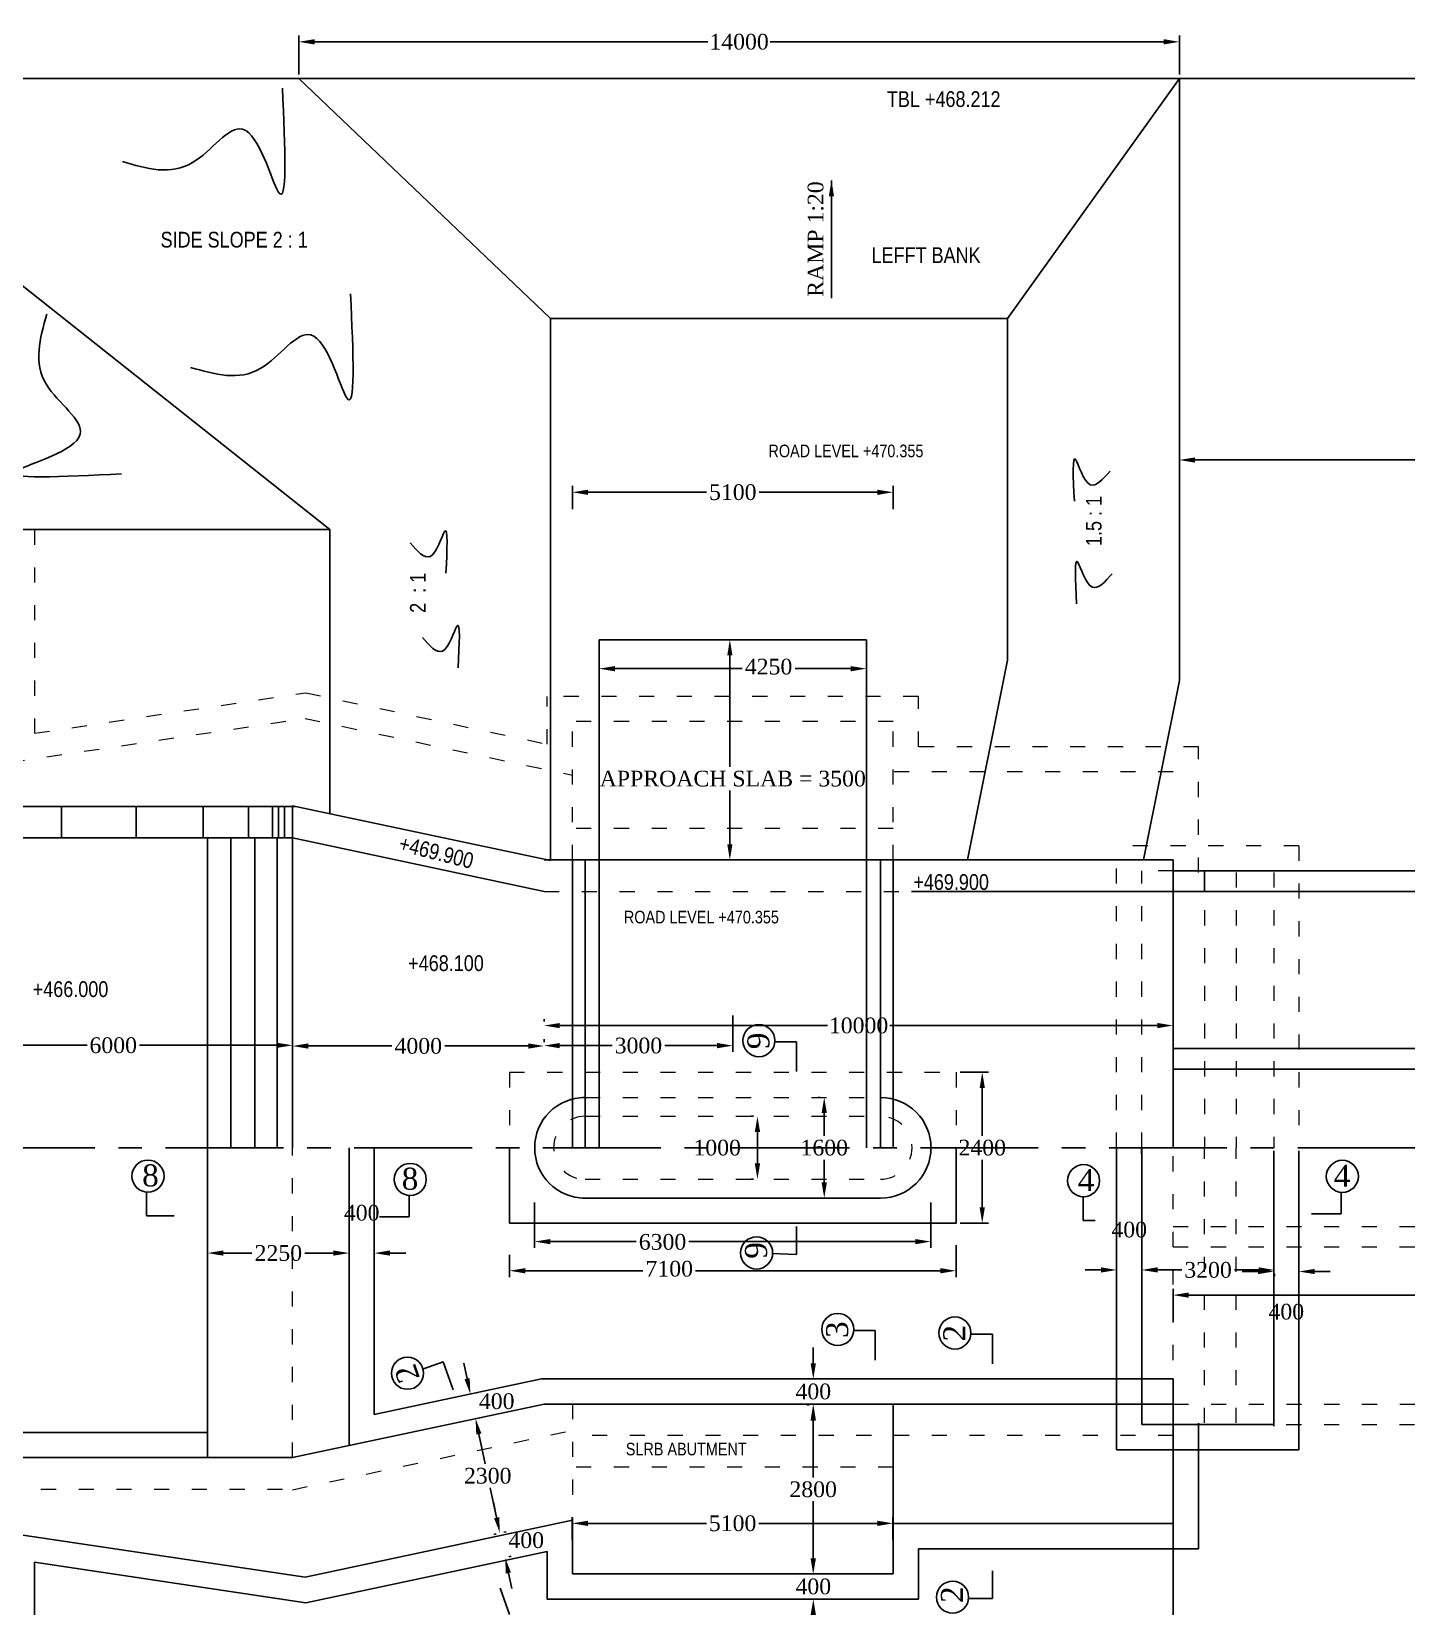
# Model space of a CAD drawing. Header units: millimetres. Extents: x 80 to 6605, y 46 to 2491.
# Drawn here: x 5566 to 5784.6, y 901.5 to 1151.9 of the extents above; entities that cross this region are included whole.
import ezdxf
from ezdxf.enums import TextEntityAlignment as Align

# ---------------------------------------------------------------- set-up
doc = ezdxf.new("R2010")
doc.units = ezdxf.units.MM
doc.linetypes.add('ACAD_ISO03W100', pattern=[30, 12, -18])
doc.linetypes.add('CENTER', pattern=[2, 1.25, -0.25, 0.25, -0.25])
doc.layers.add('TEXT_GENERAL', color=4, linetype='Continuous')
doc.styles.add('ABADI', font='')
doc.styles.add('ARIAL NARROW', font='ARIALN.TTF')
doc.styles.get("Standard").update_dxf_attribs({"font": 'times.ttf', "height": 2.5})
doc.styles.add('TNR_2.5', font='times.ttf', dxfattribs={"height": 2.5})
doc.styles.get('ABADI').set_extended_font_data('Abadi MT Condensed Light')
doc.dimstyles.new('ISO-25', dxfattribs={"dimtxt": 2.5, "dimasz": 2.5, "dimexe": 1.25, "dimexo": 0.625, "dimtad": 1, "dimlfac": 25, "dimtxsty": 'Standard', "dimcen": 2.5, "dimadec": 0, "dimazin": 0, "dimtfac": 1, "dimtmove": 0, "dimatfit": 3, "dimfxl": 1, "dimarcsym": 0})
doc.dimstyles.get("Standard").update_dxf_attribs({"dimtxt": 0.18, "dimasz": 0.18, "dimexe": 0.18, "dimexo": 0.0625, "dimgap": 0.09, "dimtad": 0, "dimtih": 1, "dimtoh": 1, "dimdec": 4, "dimzin": 0, "dimdsep": 46, "dimtxsty": 'Standard', "dimcen": 0.09, "dimadec": 0, "dimazin": 0, "dimtfac": 1, "dimtdec": 4, "dimtofl": 0, "dimtmove": 0, "dimatfit": 3, "dimfxl": 1, "dimtolj": 1, "dimtzin": 0, "dimarcsym": 0})
doc.dimstyles.new('STYLE_ESH', dxfattribs={"dimtxt": 2.5, "dimasz": 2.5, "dimexe": 1, "dimexo": 0.625, "dimtad": 0, "dimtih": 1, "dimtoh": 1, "dimdec": 0, "dimlfac": 100, "dimzin": 9, "dimdsep": 46, "dimtxsty": 'TNR_2.5', "dimcen": 2.5, "dimadec": 0, "dimazin": 2, "dimtfac": 1, "dimtdec": 0, "dimtofl": 0, "dimtmove": 2, "dimatfit": 3, "dimfxl": 1, "dimarcsym": 0})

# ---------------------------------------------------------------- blocks, each defined once
blk = doc.blocks.new('*D111')
at = {"color": 0, "lineweight": -2, "transparency": 16777216}
for p, q in [((5748.48, 1079.53), (5748.48, 1084.76)), ((5832.48, 1079.53), (5832.48, 1084.76)), ((5750.98, 1083.76), (5786.35, 1083.76)), ((5829.98, 1083.76), (5794.62, 1083.76))]:
    blk.add_line(p, q, dxfattribs=at)
at = {"color": 0, "transparency": 16777216}
for points in [[(5750.98, 1084.17), (5750.98, 1083.34), (5748.48, 1083.76)], [(5829.98, 1084.17), (5829.98, 1083.34), (5832.48, 1083.76)]]:
    blk.add_solid(points, dxfattribs=at)
at = {"layer": 'Defpoints', "color": 0, "transparency": 16777216}
for p in [(5748.48, 1083.76), (5748.48, 1078.91), (5832.48, 1078.91)]:
    blk.add_point(p, dxfattribs=at)
at = {"color": 0, "transparency": 16777216, "insert": (5790.48, 1083.76), "char_height": 2.5, "attachment_point": 5, "style": 'TNR_2.5'}
blk.add_mtext('8400', dxfattribs=at)
blk = doc.blocks.new('*D113')
at = {"color": 0, "lineweight": -2, "transparency": 16777216}
for p, q in [((5651.98, 1075.96), (5651.98, 1079.63)), ((5702.98, 1075.96), (5702.98, 1079.63)), ((5654.48, 1078.63), (5673.32, 1078.63)), ((5700.48, 1078.63), (5681.65, 1078.63))]:
    blk.add_line(p, q, dxfattribs=at)
at = {"color": 0, "transparency": 16777216}
for points in [[(5654.48, 1079.04), (5654.48, 1078.21), (5651.98, 1078.63)], [(5700.48, 1079.04), (5700.48, 1078.21), (5702.98, 1078.63)]]:
    blk.add_solid(points, dxfattribs=at)
at = {"layer": 'Defpoints', "color": 0, "transparency": 16777216}
for p in [(5702.98, 1078.63), (5651.98, 1075.33), (5702.98, 1075.33)]:
    blk.add_point(p, dxfattribs=at)
at = {"color": 0, "transparency": 16777216, "insert": (5677.48, 1078.63), "char_height": 2.5, "attachment_point": 5, "style": 'TNR_2.5'}
blk.add_mtext('5100', dxfattribs=at)
blk = doc.blocks.new('*D115')
at = {"color": 0, "lineweight": -2, "transparency": 16777216}
for p, q in [((5674.47, 1055.19), (5678.01, 1055.19)), ((5677.01, 1052.69), (5677.01, 1035)), ((5677.01, 1022.69), (5677.01, 1031.2)), ((5674.47, 1020.19), (5678.01, 1020.19))]:
    blk.add_line(p, q, dxfattribs=at)
at = {"color": 0, "transparency": 16777216}
for points in [[(5676.6, 1052.69), (5677.43, 1052.69), (5677.01, 1055.19)], [(5676.6, 1022.69), (5677.43, 1022.69), (5677.01, 1020.19)]]:
    blk.add_solid(points, dxfattribs=at)
at = {"layer": 'Defpoints', "color": 0, "transparency": 16777216}
for p in [(5673.85, 1055.19), (5677.01, 1055.19), (5673.85, 1020.19)]:
    blk.add_point(p, dxfattribs=at)
at = {"color": 0, "transparency": 16777216, "insert": (5677.48, 1033.1), "char_height": 2.5, "attachment_point": 5, "style": 'TNR_2.5'}
blk.add_mtext('APPROACH SLAB = 3500', dxfattribs=at)
blk = doc.blocks.new('*D118')
at = {"color": 0, "lineweight": -2, "transparency": 16777216}
for p, q in [((5656.23, 1046.21), (5656.23, 1051.59)), ((5698.73, 1046.21), (5698.73, 1051.59)), ((5658.73, 1050.59), (5678.95, 1050.59)), ((5696.23, 1050.59), (5687.39, 1050.59))]:
    blk.add_line(p, q, dxfattribs=at)
at = {"color": 0, "transparency": 16777216}
for points in [[(5658.73, 1051), (5658.73, 1050.17), (5656.23, 1050.59)], [(5696.23, 1051), (5696.23, 1050.17), (5698.73, 1050.59)]]:
    blk.add_solid(points, dxfattribs=at)
at = {"layer": 'Defpoints', "color": 0, "transparency": 16777216}
for p in [(5698.73, 1050.59), (5656.23, 1045.59), (5698.73, 1045.59)]:
    blk.add_point(p, dxfattribs=at)
at = {"color": 0, "transparency": 16777216, "insert": (5683.17, 1050.9), "char_height": 2.5, "attachment_point": 5, "style": 'TNR_2.5'}
blk.add_mtext('4250', dxfattribs=at)
blk = doc.blocks.new('*D133')
at = {"color": 0, "lineweight": -2, "transparency": 16777216}
for p, q in [((5651.95, 912.06), (5651.95, 915.73)), ((5654.45, 914.73), (5673.28, 914.73)), ((5700.45, 914.73), (5681.61, 914.73)), ((5702.95, 912.06), (5702.95, 915.73))]:
    blk.add_line(p, q, dxfattribs=at)
at = {"color": 0, "transparency": 16777216}
for points in [[(5654.45, 915.15), (5654.45, 914.31), (5651.95, 914.73)], [(5700.45, 915.15), (5700.45, 914.31), (5702.95, 914.73)]]:
    blk.add_solid(points, dxfattribs=at)
at = {"layer": 'Defpoints', "color": 0, "transparency": 16777216}
for p in [(5702.95, 914.73), (5651.95, 911.44), (5702.95, 911.44)]:
    blk.add_point(p, dxfattribs=at)
at = {"color": 0, "transparency": 16777216, "insert": (5677.45, 914.73), "char_height": 2.5, "attachment_point": 5, "style": 'TNR_2.5'}
blk.add_mtext('5100', dxfattribs=at)
blk = doc.blocks.new('*D150')
at = {"color": 0, "lineweight": -2, "transparency": 16777216}
for p, q in [((5647.48, 994.48), (5647.48, 994.86)), ((5747.48, 994.48), (5747.48, 994.86)), ((5649.98, 993.86), (5692.53, 993.86)), ((5744.98, 993.86), (5702.44, 993.86))]:
    blk.add_line(p, q, dxfattribs=at)
at = {"color": 0, "transparency": 16777216}
for points in [[(5649.98, 994.27), (5649.98, 993.44), (5647.48, 993.86)], [(5744.98, 994.27), (5744.98, 993.44), (5747.48, 993.86)]]:
    blk.add_solid(points, dxfattribs=at)
at = {"layer": 'Defpoints', "color": 0, "transparency": 16777216}
for p in [(5647.48, 993.86), (5747.48, 993.86), (5747.48, 993.86)]:
    blk.add_point(p, dxfattribs=at)
at = {"color": 0, "transparency": 16777216, "insert": (5697.48, 993.86), "char_height": 2.5, "attachment_point": 5, "style": 'TNR_2.5'}
blk.add_mtext('10000', dxfattribs=at)
blk = doc.blocks.new('*D151')
at = {"color": 0, "lineweight": -2, "transparency": 16777216}
for p, q in [((5677.48, 995.45), (5677.48, 989.67)), ((5647.48, 991.3), (5647.48, 991.67)), ((5649.98, 990.67), (5658.31, 990.67)), ((5674.98, 990.67), (5666.66, 990.67))]:
    blk.add_line(p, q, dxfattribs=at)
at = {"color": 0, "transparency": 16777216}
for points in [[(5649.98, 991.09), (5649.98, 990.25), (5647.48, 990.67)], [(5674.98, 991.09), (5674.98, 990.25), (5677.48, 990.67)]]:
    blk.add_solid(points, dxfattribs=at)
at = {"layer": 'Defpoints', "color": 0, "transparency": 16777216}
for p in [(5677.48, 996.08), (5647.48, 990.67), (5677.48, 990.67)]:
    blk.add_point(p, dxfattribs=at)
at = {"color": 0, "transparency": 16777216, "insert": (5662.48, 990.67), "char_height": 2.5, "attachment_point": 5, "style": 'TNR_2.5'}
blk.add_mtext('3000', dxfattribs=at)
blk = doc.blocks.new('*D152')
at = {"color": 0, "lineweight": -2, "transparency": 16777216}
for p, q in [((5747.48, 946.8), (5747.48, 952.01)), ((5882.48, 946.8), (5882.48, 952.01)), ((5749.98, 951.01), (5841.03, 951.01)), ((5879.98, 951.01), (5850.94, 951.01))]:
    blk.add_line(p, q, dxfattribs=at)
at = {"color": 0, "transparency": 16777216}
for points in [[(5749.98, 951.43), (5749.98, 950.59), (5747.48, 951.01)], [(5879.98, 951.43), (5879.98, 950.59), (5882.48, 951.01)]]:
    blk.add_solid(points, dxfattribs=at)
at = {"layer": 'Defpoints', "color": 0, "transparency": 16777216}
for p in [(5882.48, 951.01), (5747.48, 946.18), (5882.48, 946.18)]:
    blk.add_point(p, dxfattribs=at)
at = {"color": 0, "transparency": 16777216, "insert": (5845.98, 951.5), "char_height": 2.5, "attachment_point": 5, "style": 'TNR_2.5'}
blk.add_mtext('13500', dxfattribs=at)
blk = doc.blocks.new('*D154')
at = {"color": 0, "lineweight": -2, "transparency": 16777216}
for p, q in [((5550.48, 988.01), (5550.48, 991.72)), ((5552.98, 990.72), (5574.81, 990.72)), ((5604.98, 990.72), (5583.16, 990.72)), ((5607.48, 990.18), (5607.48, 989.72))]:
    blk.add_line(p, q, dxfattribs=at)
at = {"color": 0, "transparency": 16777216}
for points in [[(5552.98, 991.13), (5552.98, 990.3), (5550.48, 990.72)], [(5604.98, 991.13), (5604.98, 990.3), (5607.48, 990.72)]]:
    blk.add_solid(points, dxfattribs=at)
at = {"layer": 'Defpoints', "color": 0, "transparency": 16777216}
for p in [(5550.48, 990.72), (5607.48, 990.8), (5550.48, 987.39)]:
    blk.add_point(p, dxfattribs=at)
at = {"color": 0, "transparency": 16777216, "insert": (5578.98, 990.72), "char_height": 2.5, "attachment_point": 5, "style": 'TNR_2.5'}
blk.add_mtext('6000', dxfattribs=at)
blk = doc.blocks.new('*D153')
at = {"color": 0, "lineweight": -2, "transparency": 16777216}
for p, q in [((5647.48, 991.23), (5647.48, 991.61)), ((5607.48, 990.18), (5607.48, 989.61)), ((5609.98, 990.61), (5623.26, 990.61)), ((5644.98, 990.61), (5631.71, 990.61))]:
    blk.add_line(p, q, dxfattribs=at)
at = {"color": 0, "transparency": 16777216}
for points in [[(5609.98, 991.02), (5609.98, 990.19), (5607.48, 990.61)], [(5644.98, 991.02), (5644.98, 990.19), (5647.48, 990.61)]]:
    blk.add_solid(points, dxfattribs=at)
at = {"layer": 'Defpoints', "color": 0, "transparency": 16777216}
for p in [(5607.48, 990.8), (5607.48, 990.61), (5647.48, 990.61)]:
    blk.add_point(p, dxfattribs=at)
at = {"color": 0, "transparency": 16777216, "insert": (5627.48, 990.61), "char_height": 2.5, "attachment_point": 5, "style": 'TNR_2.5'}
blk.add_mtext('4000', dxfattribs=at)
blk = doc.blocks.new('*D155')
at = {"color": 0, "lineweight": -2, "transparency": 16777216}
for p, q in [((5608.48, 1145.02), (5608.48, 1151.23)), ((5610.98, 1150.23), (5673.53, 1150.23)), ((5745.98, 1150.23), (5683.44, 1150.23)), ((5748.48, 1145.02), (5748.48, 1151.23))]:
    blk.add_line(p, q, dxfattribs=at)
at = {"color": 0, "transparency": 16777216}
for points in [[(5610.98, 1150.65), (5610.98, 1149.81), (5608.48, 1150.23)], [(5745.98, 1150.65), (5745.98, 1149.81), (5748.48, 1150.23)]]:
    blk.add_solid(points, dxfattribs=at)
at = {"layer": 'Defpoints', "color": 0, "transparency": 16777216}
for p in [(5608.48, 1150.23), (5608.48, 1144.4), (5748.48, 1144.4)]:
    blk.add_point(p, dxfattribs=at)
at = {"color": 0, "transparency": 16777216, "insert": (5678.48, 1150.23), "char_height": 2.5, "attachment_point": 5, "style": 'TNR_2.5'}
blk.add_mtext('14000', dxfattribs=at)
blk = doc.blocks.new('*D156')
at = {"color": 0, "lineweight": -2, "transparency": 16777216}
for p, q in [((5680.78, 979.44), (5680.4, 979.44)), ((5681.4, 976.94), (5681.4, 971.94)), ((5680.78, 969.44), (5680.4, 969.44))]:
    blk.add_line(p, q, dxfattribs=at)
at = {"color": 0, "transparency": 16777216}
for points in [[(5680.98, 976.94), (5681.82, 976.94), (5681.4, 979.44)], [(5680.98, 971.94), (5681.82, 971.94), (5681.4, 969.44)]]:
    blk.add_solid(points, dxfattribs=at)
at = {"layer": 'Defpoints', "color": 0, "transparency": 16777216}
for p in [(5681.4, 979.44), (5681.4, 969.44), (5681.4, 969.44)]:
    blk.add_point(p, dxfattribs=at)
at = {"color": 0, "transparency": 16777216, "insert": (5675, 974.44), "char_height": 2.5, "attachment_point": 5, "style": 'TNR_2.5'}
blk.add_mtext('1000', dxfattribs=at)
blk = doc.blocks.new('*D157')
at = {"color": 0, "lineweight": -2, "transparency": 16777216}
for p, q in [((5691.39, 982.44), (5691.02, 982.44)), ((5692.02, 979.94), (5692.02, 976.33)), ((5692.02, 968.94), (5692.02, 972.54)), ((5691.39, 966.44), (5691.02, 966.44))]:
    blk.add_line(p, q, dxfattribs=at)
at = {"color": 0, "transparency": 16777216}
for points in [[(5691.6, 979.94), (5692.44, 979.94), (5692.02, 982.44)], [(5691.6, 968.94), (5692.44, 968.94), (5692.02, 966.44)]]:
    blk.add_solid(points, dxfattribs=at)
at = {"layer": 'Defpoints', "color": 0, "transparency": 16777216}
for p in [(5692.02, 982.44), (5692.02, 966.44), (5692.02, 966.44)]:
    blk.add_point(p, dxfattribs=at)
at = {"color": 0, "transparency": 16777216, "insert": (5692.02, 974.44), "char_height": 2.5, "attachment_point": 5, "style": 'TNR_2.5'}
blk.add_mtext('1600', dxfattribs=at)
blk = doc.blocks.new('*D158')
at = {"color": 0, "lineweight": -2, "transparency": 16777216}
for p, q in [((5713.61, 986.44), (5718.14, 986.44)), ((5717.14, 983.94), (5717.14, 976.33)), ((5717.14, 964.94), (5717.14, 972.54)), ((5713.61, 962.44), (5718.14, 962.44))]:
    blk.add_line(p, q, dxfattribs=at)
at = {"color": 0, "transparency": 16777216}
for points in [[(5716.73, 983.94), (5717.56, 983.94), (5717.14, 986.44)], [(5716.73, 964.94), (5717.56, 964.94), (5717.14, 962.44)]]:
    blk.add_solid(points, dxfattribs=at)
at = {"layer": 'Defpoints', "color": 0, "transparency": 16777216}
for p in [(5712.98, 986.44), (5712.98, 962.44), (5717.14, 962.44)]:
    blk.add_point(p, dxfattribs=at)
at = {"color": 0, "transparency": 16777216, "insert": (5717.14, 974.44), "char_height": 2.5, "attachment_point": 5, "style": 'TNR_2.5'}
blk.add_mtext('2400', dxfattribs=at)
blk = doc.blocks.new('*D159')
at = {"color": 0, "lineweight": -2, "transparency": 16777216}
for p, q in [((5645.98, 965.72), (5645.98, 958.52)), ((5708.98, 965.72), (5708.98, 958.52)), ((5648.48, 959.52), (5662.14, 959.52)), ((5706.48, 959.52), (5670.48, 959.52))]:
    blk.add_line(p, q, dxfattribs=at)
at = {"color": 0, "transparency": 16777216}
for points in [[(5648.48, 959.93), (5648.48, 959.1), (5645.98, 959.52)], [(5706.48, 959.93), (5706.48, 959.1), (5708.98, 959.52)]]:
    blk.add_solid(points, dxfattribs=at)
at = {"layer": 'Defpoints', "color": 0, "transparency": 16777216}
for p in [(5645.98, 966.35), (5708.98, 966.35), (5708.98, 959.52)]:
    blk.add_point(p, dxfattribs=at)
at = {"color": 0, "transparency": 16777216, "insert": (5666.31, 959.46), "char_height": 2.5, "attachment_point": 5, "style": 'TNR_2.5'}
blk.add_mtext('6300', dxfattribs=at)
blk = doc.blocks.new('*D160')
at = {"color": 0, "lineweight": -2, "transparency": 16777216}
for p, q in [((5712.98, 958.93), (5712.98, 953.88)), ((5641.98, 957.41), (5641.98, 953.88)), ((5644.48, 954.88), (5663.2, 954.88)), ((5710.48, 954.88), (5671.56, 954.88))]:
    blk.add_line(p, q, dxfattribs=at)
at = {"color": 0, "transparency": 16777216}
for points in [[(5644.48, 955.3), (5644.48, 954.47), (5641.98, 954.88)], [(5710.48, 955.3), (5710.48, 954.47), (5712.98, 954.88)]]:
    blk.add_solid(points, dxfattribs=at)
at = {"layer": 'Defpoints', "color": 0, "transparency": 16777216}
for p in [(5712.98, 959.55), (5641.98, 958.03), (5712.98, 954.88)]:
    blk.add_point(p, dxfattribs=at)
at = {"color": 0, "transparency": 16777216, "insert": (5667.38, 955.19), "char_height": 2.5, "attachment_point": 5, "style": 'TNR_2.5'}
blk.add_mtext('7100', dxfattribs=at)
blk = doc.blocks.new('*D164')
at = {"color": 0, "lineweight": -2, "transparency": 16777216}
for p, q in [((5635.24, 937.73), (5634.72, 940.17)), ((5636.37, 935.41), (5636.74, 935.49)), ((5637.2, 931.5), (5637.57, 931.58)), ((5637.11, 928.93), (5637.63, 926.48))]:
    blk.add_line(p, q, dxfattribs=at)
at = {"color": 0, "transparency": 16777216}
for points in [[(5635.65, 937.82), (5634.83, 937.64), (5635.76, 935.28)], [(5637.52, 929.01), (5636.7, 928.84), (5636.59, 931.37)]]:
    blk.add_solid(points, dxfattribs=at)
at = {"layer": 'Defpoints', "color": 0, "transparency": 16777216}
for p in [(5635.76, 935.28), (5636.59, 931.37), (5636.59, 931.37)]:
    blk.add_point(p, dxfattribs=at)
at = {"color": 0, "transparency": 16777216, "insert": (5639.95, 934.13), "char_height": 2.5, "attachment_point": 5, "style": 'TNR_2.5'}
blk.add_mtext('400', dxfattribs=at)
blk = doc.blocks.new('*D165')
at = {"color": 0, "lineweight": -2, "transparency": 16777216}
for p, q in [((5637.2, 931.5), (5637.57, 931.58)), ((5637.11, 928.93), (5638.12, 924.18)), ((5639.93, 915.64), (5638.93, 920.39)), ((5639.84, 913.06), (5639.48, 912.98))]:
    blk.add_line(p, q, dxfattribs=at)
at = {"color": 0, "transparency": 16777216}
for points in [[(5637.52, 929.01), (5636.7, 928.84), (5636.59, 931.37)], [(5640.34, 915.72), (5639.53, 915.55), (5640.45, 913.19)]]:
    blk.add_solid(points, dxfattribs=at)
at = {"layer": 'Defpoints', "color": 0, "transparency": 16777216}
for p in [(5636.59, 931.37), (5640.45, 913.19), (5640.45, 913.19)]:
    blk.add_point(p, dxfattribs=at)
at = {"color": 0, "transparency": 16777216, "insert": (5638.52, 922.28), "char_height": 2.5, "attachment_point": 5, "style": 'TNR_2.5'}
blk.add_mtext('2300', dxfattribs=at)
blk = doc.blocks.new('*D166')
at = {"color": 0, "lineweight": -2, "transparency": 16777216}
for p, q in [((5639.93, 915.64), (5639.42, 918.08)), ((5641.07, 913.32), (5641.43, 913.4)), ((5641.9, 909.41), (5642.26, 909.49)), ((5641.81, 906.83), (5642.33, 904.39))]:
    blk.add_line(p, q, dxfattribs=at)
at = {"color": 0, "transparency": 16777216}
for points in [[(5640.34, 915.72), (5639.53, 915.55), (5640.45, 913.19)], [(5642.21, 906.92), (5641.4, 906.75), (5641.29, 909.28)]]:
    blk.add_solid(points, dxfattribs=at)
at = {"layer": 'Defpoints', "color": 0, "transparency": 16777216}
for p in [(5640.45, 913.19), (5641.29, 909.28), (5641.29, 909.28)]:
    blk.add_point(p, dxfattribs=at)
at = {"color": 0, "transparency": 16777216, "insert": (5644.64, 912.04), "char_height": 2.5, "attachment_point": 5, "style": 'TNR_2.5'}
blk.add_mtext('400', dxfattribs=at)
blk = doc.blocks.new('*D167')
at = {"color": 0, "lineweight": -2, "transparency": 16777216}
for p, q in [((5690.28, 940.18), (5690.28, 942.68)), ((5689.65, 937.68), (5689.28, 937.68)), ((5689.65, 933.68), (5689.28, 933.68)), ((5690.28, 931.18), (5690.28, 928.68))]:
    blk.add_line(p, q, dxfattribs=at)
at = {"color": 0, "transparency": 16777216}
for points in [[(5689.86, 940.18), (5690.69, 940.18), (5690.28, 937.68)], [(5689.86, 931.18), (5690.69, 931.18), (5690.28, 933.68)]]:
    blk.add_solid(points, dxfattribs=at)
at = {"layer": 'Defpoints', "color": 0, "transparency": 16777216}
for p in [(5690.28, 937.68), (5690.28, 933.68), (5690.28, 933.68)]:
    blk.add_point(p, dxfattribs=at)
at = {"color": 0, "transparency": 16777216, "insert": (5690.28, 935.68), "char_height": 2.5, "attachment_point": 5, "style": 'TNR_2.5'}
blk.add_mtext('400', dxfattribs=at)
blk = doc.blocks.new('*D168')
at = {"color": 0, "lineweight": -2, "transparency": 16777216}
for p, q in [((5689.64, 933.58), (5689.26, 933.58)), ((5690.26, 931.08), (5690.26, 922.03)), ((5690.26, 909.19), (5690.26, 918.24)), ((5689.65, 906.69), (5689.26, 906.69))]:
    blk.add_line(p, q, dxfattribs=at)
at = {"color": 0, "transparency": 16777216}
for points in [[(5689.84, 931.08), (5690.68, 931.08), (5690.26, 933.58)], [(5689.84, 909.19), (5690.68, 909.19), (5690.26, 906.69)]]:
    blk.add_solid(points, dxfattribs=at)
at = {"layer": 'Defpoints', "color": 0, "transparency": 16777216}
for p in [(5690.26, 933.58), (5690.26, 906.69), (5690.28, 906.69)]:
    blk.add_point(p, dxfattribs=at)
at = {"color": 0, "transparency": 16777216, "insert": (5690.26, 920.13), "char_height": 2.5, "attachment_point": 5, "style": 'TNR_2.5'}
blk.add_mtext('2800', dxfattribs=at)
blk = doc.blocks.new('*D169')
at = {"color": 0, "lineweight": -2, "transparency": 16777216}
for p, q in [((5690.28, 909.19), (5690.28, 911.69)), ((5689.65, 906.69), (5689.28, 906.69)), ((5689.65, 902.69), (5689.28, 902.69)), ((5690.28, 900.19), (5690.28, 897.69))]:
    blk.add_line(p, q, dxfattribs=at)
at = {"color": 0, "transparency": 16777216}
for points in [[(5689.86, 909.19), (5690.7, 909.19), (5690.28, 906.69)], [(5689.86, 900.19), (5690.7, 900.19), (5690.28, 902.69)]]:
    blk.add_solid(points, dxfattribs=at)
at = {"layer": 'Defpoints', "color": 0, "transparency": 16777216}
for p in [(5690.28, 906.69), (5690.28, 902.69), (5690.28, 902.69)]:
    blk.add_point(p, dxfattribs=at)
at = {"color": 0, "transparency": 16777216, "insert": (5690.28, 904.69), "char_height": 2.5, "attachment_point": 5, "style": 'TNR_2.5'}
blk.add_mtext('400', dxfattribs=at)
blk = doc.blocks.new('*D172')
at = {"color": 0, "lineweight": -2, "transparency": 16777216}
for p, q in [((5736.01, 955.01), (5733.51, 955.01)), ((5738.51, 954.39), (5738.51, 954.01)), ((5742.51, 955.64), (5742.51, 956.01)), ((5745.01, 955.01), (5747.51, 955.01))]:
    blk.add_line(p, q, dxfattribs=at)
at = {"color": 0, "transparency": 16777216}
for points in [[(5736.01, 955.43), (5736.01, 954.6), (5738.51, 955.01)], [(5745.01, 955.43), (5745.01, 954.6), (5742.51, 955.01)]]:
    blk.add_solid(points, dxfattribs=at)
at = {"layer": 'Defpoints', "color": 0, "transparency": 16777216}
for p in [(5738.51, 955.01), (5742.51, 955.01), (5742.51, 955.01)]:
    blk.add_point(p, dxfattribs=at)
at = {"color": 0, "transparency": 16777216, "insert": (5740.51, 961.41), "char_height": 2.5, "attachment_point": 5, "style": 'TNR_2.5'}
blk.add_mtext('400', dxfattribs=at)
blk = doc.blocks.new('*D173')
at = {"color": 0, "lineweight": -2, "transparency": 16777216}
for p, q in [((5742.5, 954.39), (5742.5, 954.01)), ((5745, 955.01), (5748.87, 955.01)), ((5761.09, 955.01), (5757.22, 955.01)), ((5763.59, 954.39), (5763.59, 954.01))]:
    blk.add_line(p, q, dxfattribs=at)
at = {"color": 0, "transparency": 16777216}
for points in [[(5745, 955.43), (5745, 954.6), (5742.5, 955.01)], [(5761.09, 955.43), (5761.09, 954.6), (5763.59, 955.01)]]:
    blk.add_solid(points, dxfattribs=at)
at = {"layer": 'Defpoints', "color": 0, "transparency": 16777216}
for p in [(5742.5, 955.01), (5763.59, 955.01), (5763.59, 955.01)]:
    blk.add_point(p, dxfattribs=at)
at = {"color": 0, "transparency": 16777216, "insert": (5753.04, 955.01), "char_height": 2.5, "attachment_point": 5, "style": 'TNR_2.5'}
blk.add_mtext('3200', dxfattribs=at)
blk = doc.blocks.new('*D174')
at = {"color": 0, "lineweight": -2, "transparency": 16777216}
for p, q in [((5760.98, 954.76), (5758.48, 954.76)), ((5763.48, 954.14), (5763.48, 953.76)), ((5767.48, 954.14), (5767.48, 953.76)), ((5769.98, 954.76), (5772.48, 954.76))]:
    blk.add_line(p, q, dxfattribs=at)
at = {"color": 0, "transparency": 16777216}
for points in [[(5760.98, 955.18), (5760.98, 954.35), (5763.48, 954.76)], [(5769.98, 955.18), (5769.98, 954.35), (5767.48, 954.76)]]:
    blk.add_solid(points, dxfattribs=at)
at = {"layer": 'Defpoints', "color": 0, "transparency": 16777216}
for p in [(5763.48, 954.76), (5767.48, 954.76), (5767.48, 954.76)]:
    blk.add_point(p, dxfattribs=at)
at = {"color": 0, "transparency": 16777216, "insert": (5765.48, 948.36), "char_height": 2.5, "attachment_point": 5, "style": 'TNR_2.5'}
blk.add_mtext('400', dxfattribs=at)
blk = doc.blocks.new('*D182')
at = {"color": 0, "lineweight": -2, "transparency": 16777216}
for p, q in [((5593.98, 958.32), (5593.98, 958.69)), ((5596.48, 957.69), (5601.02, 957.69)), ((5613.98, 957.69), (5609.45, 957.69)), ((5616.48, 958.32), (5616.48, 958.69))]:
    blk.add_line(p, q, dxfattribs=at)
at = {"color": 0, "transparency": 16777216}
for points in [[(5596.48, 958.11), (5596.48, 957.28), (5593.98, 957.69)], [(5613.98, 958.11), (5613.98, 957.28), (5616.48, 957.69)]]:
    blk.add_solid(points, dxfattribs=at)
at = {"layer": 'Defpoints', "color": 0, "transparency": 16777216}
for p in [(5593.98, 957.69), (5616.48, 957.69), (5616.48, 957.69)]:
    blk.add_point(p, dxfattribs=at)
at = {"color": 0, "transparency": 16777216, "insert": (5605.23, 957.69), "char_height": 2.5, "attachment_point": 5, "style": 'TNR_2.5'}
blk.add_mtext('2250', dxfattribs=at)
blk = doc.blocks.new('*D183')
at = {"color": 0, "lineweight": -2, "transparency": 16777216}
for p, q in [((5613.98, 957.69), (5611.48, 957.69)), ((5616.48, 958.32), (5616.48, 958.69)), ((5620.48, 956.93), (5620.48, 958.69)), ((5622.98, 957.69), (5625.48, 957.69))]:
    blk.add_line(p, q, dxfattribs=at)
at = {"color": 0, "transparency": 16777216}
for points in [[(5613.98, 958.11), (5613.98, 957.28), (5616.48, 957.69)], [(5622.98, 958.11), (5622.98, 957.28), (5620.48, 957.69)]]:
    blk.add_solid(points, dxfattribs=at)
at = {"layer": 'Defpoints', "color": 0, "transparency": 16777216}
for p in [(5616.48, 957.69), (5620.48, 957.69), (5620.48, 956.3)]:
    blk.add_point(p, dxfattribs=at)
at = {"color": 0, "transparency": 16777216, "insert": (5618.48, 964.09), "char_height": 2.5, "attachment_point": 5, "style": 'TNR_2.5'}
blk.add_mtext('400', dxfattribs=at)

msp = doc.modelspace()

# ---------------------------------------------------------------- linework, layer by layer
at = {"color": 0}
for p, q in [((5472.93355, 1144.39668), (5896.55924, 1144.39668)), ((5648.52388, 1106.25577), (5608.48459, 1144.39668)), ((5748.48459, 1144.39668), (5608.48459, 1144.39668)), ((5721.13459, 1106.25577), (5748.48459, 1144.39668)), ((5748.48459, 1144.39668), (5748.48459, 1048.73133)), ((5613.42388, 1072.68624), (5564.24459, 1111.68624)), ((5721.13459, 1106.25577), (5648.52388, 1106.25577)), ((5648.52388, 1020.07703), (5648.52388, 1106.25577)), ((5721.13459, 1106.25577), (5721.13459, 1051.93362)), ((5721.13459, 1106.25577), (5721.13459, 1051.93362)), ((5721.13459, 1106.25577), (5721.13459, 1051.93362)), ((5613.42388, 1072.68624), (5472.93355, 1072.68624)), ((5613.42388, 1027.53578), (5613.42388, 1072.68624)), ((5656.23459, 1055.18624), (5656.23459, 974.43624)), ((5656.23459, 1055.18624), (5698.73459, 1055.18624)), ((5698.73459, 1055.18624), (5698.73459, 974.43624)), ((5721.13459, 1051.93362), (5714.78511, 1020.18624)), ((5748.48459, 1048.73133), (5742.77557, 1020.18624)), ((5555.48459, 1028.68624), (5608.00997, 1028.68624)), ((5570.76484, 1028.68624), (5570.76484, 1023.68624)), ((5582.62401, 1028.68624), (5582.62401, 1023.68624)), ((5593.27529, 1028.68624), (5593.27529, 1023.68624)), ((5600.48597, 1028.68624), (5600.48597, 1023.68624)), ((5604.3034, 1028.68624), (5604.3034, 1023.68624)), ((5605.22899, 1028.68624), (5605.22899, 1023.68624)), ((5606.21212, 1028.68624), (5606.21212, 1023.68624)), ((5607.46935, 1028.80112), (5648.52388, 1020.07703)), ((5607.48459, 1028.68624), (5607.48459, 1023.68624)), ((5472.93355, 1023.68624), (5607.4664, 1023.68624)), ((5593.98459, 1023.68624), (5593.98459, 974.43624)), ((5597.66325, 1023.68624), (5597.66325, 974.43624)), ((5601.49048, 1023.68624), (5601.49048, 974.43624)), ((5605.03244, 1023.68624), (5605.03244, 974.43624)), ((5607.48459, 1023.68624), (5607.48459, 974.43624)), ((5607.48459, 1023.68624), (5647.48459, 1015.18624)), ((5747.51872, 1020.18994), (5647.48459, 1020.18624)), ((5651.98459, 974.43624), (5651.98459, 1020.18624)), ((5653.98459, 1020.18624), (5653.98459, 974.43624)), ((5700.98459, 1020.18624), (5700.98459, 974.43624)), ((5702.98459, 974.43624), (5702.98459, 1020.18624)), ((5747.51872, 1020.18994), (5747.48459, 974.43624)), ((5747.48459, 1018.43624), (5890.91094, 1018.43624)), ((5752.48459, 1015.18624), (5752.48459, 1018.43624)), ((5765.91094, 1015.18624), (5705.91094, 1015.18624)), ((5765.91094, 1015.18624), (5890.91094, 1015.18624)), ((5747.49634, 990.18996), (5882.48459, 990.18624)), ((5747.49391, 986.93996), (5882.48459, 986.93624)), ((5593.98459, 925.18624), (5593.98459, 974.43624)), ((5616.48459, 927.09874), (5616.48459, 974.43624)), ((5620.48459, 932.03805), (5620.48459, 974.43624)), ((5641.98459, 962.43624), (5641.98459, 974.43624)), ((5712.98459, 962.43624), (5712.98459, 974.43624)), ((5738.50721, 974.43624), (5738.50721, 926.43624)), ((5742.50721, 974.43624), (5742.50721, 930.43624)), ((5763.48459, 930.18624), (5763.48459, 973.93624)), ((5767.48459, 926.43624), (5767.48459, 973.93624)), ((5584.27833, 967.39561), (5584.27833, 963.601)), ((5653.98459, 966.43624), (5700.98459, 966.43624)), ((5733.17419, 966.66179), (5733.17419, 962.86718)), ((5584.27833, 963.601), (5588.68878, 963.601)), ((5641.98459, 962.43624), (5712.98459, 962.43624)), ((5687.60445, 957.4883), (5687.60445, 961.89875)), ((5733.17419, 962.86718), (5735.07436, 962.86718)), ((5687.60445, 957.4883), (5683.81808, 957.622)), ((5620.48459, 932.03805), (5647.04357, 937.68184)), ((5647.04357, 937.68184), (5747.51198, 937.71236)), ((5747.51198, 937.71236), (5747.51198, 900.00114)), ((5607.48459, 925.18624), (5647.48459, 933.68624)), ((5647.48459, 933.68624), (5747.515, 933.67251)), ((5651.98253, 933.68212), (5702.98253, 933.68212)), ((5702.98253, 933.68212), (5702.98459, 906.68624)), ((5546.48459, 929.18624), (5593.98459, 929.18624)), ((5763.48459, 930.43624), (5742.50721, 930.43624)), ((5751.51872, 930.68253), (5751.51872, 910.68624)), ((5767.48459, 926.43624), (5738.50721, 926.43624)), ((5747.51872, 928.68253), (5747.51872, 914.68624)), ((5550.48459, 925.18624), (5607.4664, 925.18624)), ((5609.48105, 906.18624), (5651.98459, 915.21824)), ((5651.98459, 915.21824), (5651.98459, 906.68624)), ((5747.51872, 914.68624), (5702.98459, 914.68624)), ((5562.48459, 913.18624), (5609.48105, 906.18624)), ((5609.60607, 902.12349), (5647.98459, 910.27892)), ((5647.98459, 910.27892), (5647.98459, 902.68624)), ((5751.51872, 910.68624), (5706.98459, 910.68624)), ((5706.98459, 910.68624), (5706.98459, 902.68624)), ((5566.48459, 876.18624), (5566.48459, 908.54632)), ((5566.48459, 908.54632), (5609.60607, 902.12349)), ((5702.98459, 906.68624), (5651.98459, 906.68624)), ((5718.76255, 902.77475), (5718.76255, 907.1852)), ((5641.99326, 900.25914), (5640.52214, 904.41701)), ((5706.98459, 902.68624), (5647.98459, 902.68624)), ((5714.96794, 902.77475), (5718.76255, 902.77475))]:
    msp.add_line(p, q, dxfattribs=at)
at = {"color": 0, "linetype": 'CENTER', "ltscale": 15}
msp.add_line((5467.2992, 974.43624), (6198.51275, 974.43624), dxfattribs=at)
at = {"color": 0}
for centre in [(5681.63962, 991.46109), (5584.50199, 969.93529), (5626.20073, 969.40568), (5733.25508, 969.20147), (5774.39085, 969.89118), (5681.27016, 957.71197), (5694.1639, 945.55863), (5712.79773, 944.99405), (5625.76294, 938.5929), (5712.42826, 902.99841)]:
    msp.add_circle(centre, 2.54951, dxfattribs=at)
for centre, start, end in [((5653.98459, 974.43624), 90, 270), ((5700.98459, 974.43624), 270, 90)]:
    msp.add_arc(centre, 8, start, end, dxfattribs=at)
for points in [[(5580.43011, 1131.1827), (5591.60386, 1131.03342), (5599.54371, 1136.34066), (5605.21558, 1126.39379), (5605.88328, 1142.86937)], [(5591.2645, 1098.48468), (5602.43825, 1098.3354), (5610.3781, 1103.64263), (5616.04997, 1093.69577), (5616.71767, 1110.17135)], [(5568.41806, 1106.92759), (5568.35549, 1095.75302), (5573.72416, 1087.85459), (5563.8216, 1082.10571), (5580.30186, 1081.56587)], [(5737.46487, 1081.9844), (5734.3055, 1079.83693), (5732.00595, 1083.79796), (5731.79001, 1077.20585)], [(5626.19462, 1070.56648), (5629.35399, 1068.41901), (5631.65354, 1072.38003), (5631.86948, 1065.78793)], [(5737.8046, 1065.6893), (5734.64523, 1063.54183), (5732.34568, 1067.50286), (5732.12974, 1060.91075)], [(5628.14544, 1055.51767), (5631.30481, 1053.3702), (5633.60436, 1057.33122), (5633.8203, 1050.73912)]]:
    msp.add_spline(points, degree=3, dxfattribs=at)
at = {"layer": 'TEXT_GENERAL', "color": 0, "linetype": 'ACAD_ISO03W100', "lineweight": 5, "ltscale": 0.2}
for p, q in [((5566.48459, 1072.68624), (5566.48459, 1040.32615)), ((5569.4664, 1072.68624), (5589.4664, 1072.68624)), ((5566.48459, 1040.32615), (5609.60607, 1046.74899)), ((5609.60607, 1046.74899), (5647.98459, 1038.59355)), ((5706.98459, 1046.18624), (5647.98459, 1046.18624)), ((5647.98459, 1038.59355), (5647.98459, 1046.18624)), ((5706.98459, 1038.18624), (5706.98459, 1046.18624)), ((5562.48459, 1035.68624), (5609.48105, 1042.68624)), ((5609.48105, 1042.68624), (5651.98459, 1033.65423)), ((5651.98459, 1020.18624), (5651.98459, 1042.18624)), ((5702.98459, 1042.18624), (5651.98459, 1042.18624)), ((5702.98459, 1020.18624), (5702.98459, 1042.18624)), ((5751.51872, 1038.18624), (5706.98459, 1038.18624)), ((5751.51872, 1018.18994), (5751.51872, 1038.18624)), ((5747.51872, 1034.18624), (5702.98459, 1034.18624)), ((5702.98459, 1025.18624), (5651.98459, 1025.18624)), ((5738.50721, 974.43624), (5738.50721, 1022.43624)), ((5767.48459, 1022.43624), (5738.50721, 1022.43624)), ((5767.48459, 1022.43624), (5767.48459, 974.43624)), ((5742.50721, 974.43624), (5742.50721, 1018.43624)), ((5747.48459, 1018.43624), (5742.50721, 1018.43624)), ((5752.48459, 1018.43624), (5747.48459, 1018.43624)), ((5752.48459, 1018.18624), (5752.48459, 974.43624)), ((5757.48459, 1018.18624), (5757.48459, 974.43624)), ((5763.48459, 1018.18624), (5763.48459, 974.43624)), ((5763.48459, 1018.18624), (5763.48459, 974.43624)), ((5647.48459, 1015.18624), (5705.91094, 1015.18624)), ((5641.98459, 986.43624), (5712.98459, 986.43624)), ((5641.98459, 986.43624), (5641.98459, 974.43624)), ((5712.98459, 986.43624), (5712.98459, 974.43624)), ((5653.98459, 982.43624), (5700.98459, 982.43624)), ((5653.98459, 979.43624), (5700.98459, 979.43624)), ((5607.48459, 925.18624), (5607.48459, 974.43624)), ((5641.98459, 962.43624), (5641.98459, 974.43624)), ((5712.98459, 962.43624), (5712.98459, 974.43624)), ((5742.51872, 930.43624), (5742.48459, 974.43251)), ((5747.51872, 928.68253), (5747.48459, 974.43624)), ((5752.48459, 930.68624), (5752.48459, 974.43624)), ((5752.48459, 930.68624), (5752.48459, 974.43624)), ((5757.48459, 930.68624), (5757.48459, 974.43624)), ((5757.48459, 930.68624), (5757.48459, 974.43624)), ((5653.98459, 969.43624), (5700.98459, 969.43624)), ((5653.98459, 969.43624), (5700.98459, 969.43624)), ((5653.98459, 966.43624), (5700.98459, 966.43624)), ((5641.98459, 962.43624), (5712.98459, 962.43624)), ((5653.98459, 962.43624), (5700.98459, 962.43624)), ((5747.49391, 961.93251), (5882.48459, 961.93624)), ((5747.49634, 958.68252), (5882.48459, 958.68624)), ((5651.98361, 933.68562), (5651.98459, 915.21824)), ((5747.515, 933.67251), (5890.91094, 933.68624)), ((5607.46935, 920.07136), (5651.98459, 929.53084)), ((5747.48459, 930.43624), (5890.91094, 930.43624)), ((5747.51872, 928.68624), (5651.98459, 928.68624)), ((5702.98459, 923.68624), (5651.98459, 923.68624)), ((5555.48459, 920.18624), (5608.00997, 920.18624))]:
    msp.add_line(p, q, dxfattribs=at)
for centre, radius, start, end in [((5653.98459, 974.43624), 8, 90, 270), ((5653.98459, 974.43624), 5, 90, 270), ((5700.98459, 974.43624), 5, 270, 90)]:
    msp.add_arc(centre, radius, start, end, dxfattribs=at)

# ---------------------------------------------------------------- texts
at = {"color": 0, "ltscale": 0.5, "style": 'ABADI'}
for s, p in [('ROAD LEVEL +470.355', (5683.15033, 1084.20014)), ('ROAD LEVEL +470.355', (5660.16806, 1010.10251)), ('SLRB ABUTMENT', (5660.47133, 925.54257))]:
    msp.add_text(s, height=2, dxfattribs=at).set_placement(p)
at = {"color": 0}
for s, insert, char_height, width, attachment_point, rotation in [('RAMP 1:20', (5691.939, 1109.69398), 2.5, 200, 7, 90), ('9', (5679.78657, 990.09613), 3.5, 4.365, 1, 90), ('9', (5679.4171, 956.79005), 3.5, 4.365, 1, 90), ('3', (5692.31084, 944.19367), 3.5, 4.365, 1, 90), ('2', (5710.94467, 943.6291), 3.5, 4.365, 1, 90), ('2', (5624.47129, 936.68802), 3.5, 4.365, 1, 109.4845395), ('2', (5710.57521, 902.0765), 3.5, 4.365, 1, 90)]:
    msp.add_mtext(s, dxfattribs=dict(at, insert=insert, char_height=char_height, width=width, attachment_point=attachment_point, rotation=rotation))
at = {"color": 0, "char_height": 3.5, "width": 4.365, "attachment_point": 1}
for s, insert in [('8', (5583.58008, 971.78835)), ('4', (5773.0259, 971.74423)), ('8', (5624.83577, 971.25873)), ('4', (5732.33317, 971.05453))]:
    msp.add_mtext(s, dxfattribs=dict(at, insert=insert))
at = {"layer": 'TEXT_GENERAL', "color": 0, "lineweight": 5, "style": 'ARIAL NARROW'}
for s, p in [('TBL +468.212', (5711.01313, 1141.1261)), ('LEFFT BANK', (5708.21171, 1116.32017)), ('+469.900', (5712.18922, 1016.6767)), ('+468.100', (5631.88394, 1003.77524)), ('+466.000', (5572.18911, 999.64799))]:
    msp.add_text(s, height=2.5, dxfattribs=at).set_placement(p, align=Align.MIDDLE)
msp.add_text('SIDE SLOPE 2 : 1', height=2.5, dxfattribs=at).set_placement((5609.90764, 1116.77913), align=Align.BOTTOM_RIGHT)
for s, rotation, p in [('1.5 : 1', 90, (5734.87987, 1074.06302)), ('2  : 1', 90, (5627.39128, 1062.64509)), ('+469.900', 345.8915595, (5630.34918, 1021.43206))]:
    msp.add_text(s, height=2.5, rotation=rotation, dxfattribs=at).set_placement(p, align=Align.MIDDLE)

# ---------------------------------------------------------------- dimensions: what is measured, and where the dimension line sits
at = {"color": 0}
for base, p1, p2, picture, middle in [((5608.48459, 1150.23032), (5748.48459, 1144.39668), (5608.48459, 1144.39668), '*D155', (5678.48459, 1150.23032)), ((5748.48459, 1083.75624), (5832.48459, 1078.90601), (5748.48459, 1078.90601), '*D111', (5790.48459, 1083.75624)), ((5702.98459, 1078.62727), (5651.98459, 1075.33423), (5702.98459, 1075.33423), '*D113', (5677.48459, 1078.62727)), ((5677.48459, 990.67163), (5647.48459, 990.67163), (5677.48459, 996.07745), '*D151', (5662.48459, 990.67163)), ((5747.48459, 993.85588), (5647.48459, 993.85588), (5747.48459, 993.85588), '*D150', (5697.48459, 993.85588)), ((5607.48459, 990.60539), (5647.48459, 990.60539), (5607.48459, 990.80381), '*D153', (5627.48459, 990.60539)), ((5620.48459, 957.69449), (5616.48459, 957.69449), (5620.48459, 956.30413), '*D183', (5618.48459, 964.09351)), ((5742.50721, 955.01233), (5738.50721, 955.01233), (5742.50721, 955.01233), '*D172', (5740.50721, 961.41135)), ((5616.48459, 957.69449), (5593.98459, 957.69449), (5616.48459, 957.69449), '*D182', (5605.23459, 957.69449)), ((5767.48459, 954.76233), (5763.48459, 954.76233), (5767.48459, 954.76233), '*D174', (5765.48459, 948.36331)), ((5702.94507, 914.72986), (5651.94507, 911.43682), (5702.94507, 911.43682), '*D133', (5677.44507, 914.72986))]:
    dim = msp.add_linear_dim(base=base, p1=p1, p2=p2, dimstyle='STYLE_ESH', dxfattribs=at)
    dim.commit()
    dim.dimension.update_dxf_attribs({"geometry": picture, "text_midpoint": middle})
dim = msp.add_linear_dim(base=(5677.01344, 1055.18624), p1=(5673.84911, 1020.18624), p2=(5673.84911, 1055.18624), angle=90, text='APPROACH SLAB = 3500', dimstyle='STYLE_ESH', dxfattribs=at)
dim.commit()
dim.dimension.update_dxf_attribs({"geometry": '*D115', "text_midpoint": (5677.48459, 1033.10075), "dimtype": 160})
for base, p1, p2, picture, middle in [((5698.73459, 1050.58543), (5656.23459, 1045.58543), (5698.73459, 1045.58543), '*D118', (5683.1692, 1050.90327)), ((5708.98459, 959.51619), (5645.98459, 966.34806), (5708.98459, 966.34806), '*D159', (5666.31153, 959.46473)), ((5712.98459, 954.88494), (5641.98459, 958.03244), (5712.98459, 959.55476), '*D160', (5667.37982, 955.19489)), ((5882.48459, 951.01028), (5747.48459, 946.17503), (5882.48459, 946.17503), '*D152', (5845.98406, 951.49625))]:
    dim = msp.add_linear_dim(base=base, p1=p1, p2=p2, dimstyle='STYLE_ESH', dxfattribs=at)
    dim.commit()
    dim.dimension.update_dxf_attribs({"geometry": picture, "text_midpoint": middle, "dimtype": 160})
for base, p1, p2, text, picture, middle in [((5550.48459, 990.71816), (5607.48459, 990.80381), (5550.48459, 987.3881), '6000', '*D154', (5578.98459, 990.71816)), ((5763.58694, 955.01233), (5742.49908, 955.01233), (5763.58694, 955.01233), '3200', '*D173', (5753.04301, 955.01233))]:
    dim = msp.add_linear_dim(base=base, p1=p1, p2=p2, text=text, dimstyle='STYLE_ESH', dxfattribs=at)
    dim.commit()
    dim.dimension.update_dxf_attribs({"geometry": picture, "text_midpoint": middle})
for base, p1, p2, angle, picture, middle in [((5717.14391, 962.43624), (5712.98459, 986.43624), (5712.98459, 962.43624), 90, '*D158', (5717.14391, 974.43624)), ((5692.01965, 966.43624), (5692.01965, 982.43624), (5692.01965, 966.43624), 90, '*D157', (5692.01965, 974.43624)), ((5681.40012, 969.43624), (5681.40012, 979.43624), (5681.40012, 969.43624), 90, '*D156', (5675.0011, 974.43624)), ((5690.27713, 933.68212), (5690.27713, 937.68212), (5690.27713, 933.68212), 90, '*D167', (5690.27713, 935.68212)), ((5641.28582, 909.27955), (5640.45439, 913.19218), (5641.28582, 909.27955), 101.9968993, '*D166', (5644.64165, 912.03732)), ((5690.27919, 902.68624), (5690.27919, 906.68624), (5690.27919, 902.68624), 90, '*D169', (5690.27919, 904.68624))]:
    dim = msp.add_linear_dim(base=base, p1=p1, p2=p2, angle=angle, dimstyle='STYLE_ESH', dxfattribs=at)
    dim.commit()
    dim.dimension.update_dxf_attribs({"geometry": picture, "text_midpoint": middle})
dim = msp.add_aligned_dim(p1=(5635.75987, 935.28405), p2=(5636.5913, 931.37141), distance=0, dimstyle='STYLE_ESH', dxfattribs=at)
dim.commit()
dim.dimension.update_dxf_attribs({"geometry": '*D164', "text_midpoint": (5639.94713, 934.12919)})
for base, p1, p2, angle, text, picture, middle in [((5640.45439, 913.19218), (5636.5913, 931.37141), (5640.45439, 913.19218), 101.9968993, '2300', '*D165', (5638.52285, 922.2818)), ((5690.26024, 906.68624), (5690.26024, 933.58077), (5690.27919, 906.68624), 90, '2800', '*D168', (5690.26024, 920.1335))]:
    dim = msp.add_linear_dim(base=base, p1=p1, p2=p2, angle=angle, text=text, dimstyle='STYLE_ESH', dxfattribs=at)
    dim.commit()
    dim.dimension.update_dxf_attribs({"geometry": picture, "text_midpoint": middle})

# ---------------------------------------------------------------- leaders
at = {"color": 0, "ltscale": 6}
msp.add_leader([(5693.16702, 1128.19461), (5693.16702, 1109.49246)], dimstyle='ISO-25', override={"dimgap": 0.625, "dimtad": 0}, dxfattribs=at)
at = {"color": 0}
for points in [[(5684.26359, 991.27362), (5687.60445, 991.27362), (5687.60445, 986.57849)], [(5626.01326, 966.78171), (5626.01326, 963.44085), (5621.31813, 963.44085)], [(5774.20339, 967.26721), (5774.20339, 963.92635), (5769.50826, 963.92635)], [(5696.78786, 945.37116), (5700.12872, 945.37116), (5700.12872, 940.67603)], [(5715.42169, 944.80659), (5718.76255, 944.80659), (5718.76255, 940.11146)], [(5628.29916, 939.2914), (5631.4487, 940.40575), (5633.01477, 935.9795)]]:
    msp.add_leader(points, dimstyle='Standard', override={"dimgap": 0.09, "dimtad": 0}, dxfattribs=at)

doc.saveas('drawing.dxf')
